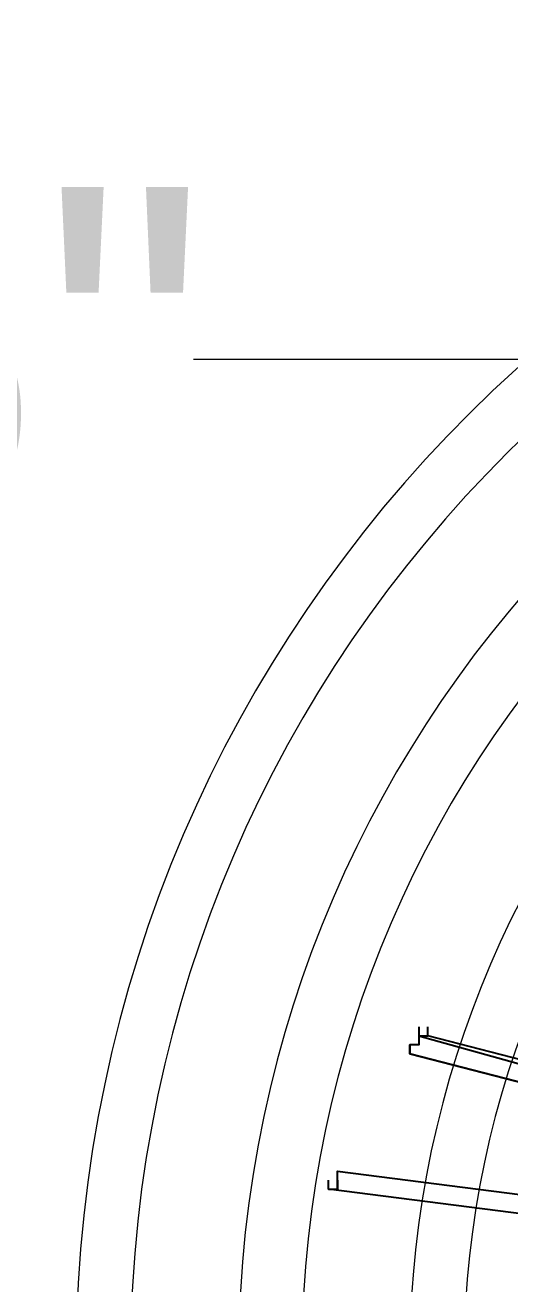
# Model space of a CAD drawing. Header units: inches. Extents: x 3324238 to 135265466, y -1036581 to 20094598.
# Drawn here: x 3353758.8 to 3353763.13, y -519268.47 to -519257.22 of the extents above; entities that cross this region are included whole.
import ezdxf

# ---------------------------------------------------------------- set-up
doc = ezdxf.new("R2010")
doc.units = ezdxf.units.IN
doc.header["$MEASUREMENT"] = 0
doc.layers.add('PDF_Geometry', color=7, linetype='Continuous')
doc.layers.add('PDF_Text', color=1, linetype='Continuous')
doc.styles.add('PDF Arial', font='arial.ttf')

msp = doc.modelspace()

# ---------------------------------------------------------------- linework, layer by layer
at = {"layer": 'PDF_Geometry', "color": 152, "lineweight": 13, "true_color": 0x006edd}
msp.add_lwpolyline([(3353771.259, -519260.212), (3353760.301, -519260.212)], dxfattribs=at)
at = {"layer": 'PDF_Geometry', "lineweight": 25}
for points in [[(3353762.315, -519266.174), (3353762.315, -519266.255), (3353762.315, -519266.335), (3353762.235, -519266.335), (3353762.235, -519266.416), (3353762.235, -519266.335)], [(3353762.315, -519266.255), (3353762.396, -519266.255), (3353762.396, -519266.174)], [(3353762.315, -519266.255), (3353765.216, -519267.061)], [(3353765.216, -519266.98), (3353762.396, -519266.255)], [(3353762.235, -519266.416), (3353762.235, -519266.335)], [(3353765.135, -519267.141), (3353765.135, -519267.222), (3353765.135, -519267.141), (3353765.135, -519267.061), (3353765.135, -519267.141), (3353765.135, -519267.061), (3353765.135, -519267.141), (3353765.135, -519267.061), (3353765.135, -519267.141), (3353765.055, -519267.141), (3353765.055, -519267.222), (3353765.055, -519267.302), (3353764.974, -519267.302), (3353765.055, -519267.222), (3353765.055, -519267.141), (3353762.235, -519266.416)], [(3353762.235, -519266.416), (3353765.055, -519267.141)], [(3353761.59, -519267.544), (3353761.59, -519267.625), (3353761.59, -519267.544), (3353761.59, -519267.463), (3353764.732, -519267.866), (3353764.732, -519267.786), (3353764.732, -519267.866), (3353764.732, -519267.947), (3353764.732, -519267.866), (3353764.732, -519267.786), (3353764.732, -519267.866), (3353764.732, -519267.786), (3353764.732, -519267.866), (3353764.732, -519267.947), (3353764.732, -519268.027), (3353764.732, -519267.947)], [(3353761.59, -519267.463), (3353764.732, -519267.866), (3353764.732, -519267.786), (3353764.813, -519267.705), (3353764.893, -519267.786), (3353764.893, -519267.866), (3353764.893, -519267.786), (3353764.893, -519267.866), (3353764.893, -519267.786), (3353764.893, -519267.866), (3353764.893, -519267.786), (3353764.813, -519267.786), (3353764.813, -519267.705), (3353764.732, -519267.786), (3353764.813, -519267.866), (3353764.813, -519267.786), (3353764.813, -519267.866), (3353764.813, -519267.786)], [(3353761.509, -519267.625), (3353761.509, -519267.544)], [(3353761.509, -519267.625), (3353761.509, -519267.544)], [(3353761.509, -519267.625), (3353761.509, -519267.544)], [(3353764.652, -519268.108), (3353764.652, -519268.027), (3353761.509, -519267.625)], [(3353764.813, -519268.027), (3353764.813, -519268.108), (3353764.732, -519268.027), (3353764.732, -519267.947), (3353764.732, -519268.027), (3353764.652, -519268.027), (3353761.509, -519267.625), (3353761.59, -519267.625)]]:
    msp.add_lwpolyline(points, dxfattribs=at)
at = {"layer": 'PDF_Geometry', "color": 32, "lineweight": 13, "true_color": 0xdd6e00}
for centre, radius, start, end in [((3353771.178, -519269.148), 11.925, 0.35, 179.65), ((3353771.178, -519269.154), 11.441, 0.3963, 179.6037), ((3353771.178, -519269.156), 10.475, 0.4424, 179.5576), ((3353771.178, -519269.156), 9.911, 0.4677, 179.5323), ((3353771.178, -519269.143), 8.944, 0.4357, 179.5643), ((3353771.178, -519269.15), 8.46, 0.5059, 179.4941)]:
    msp.add_arc(centre, radius, start, end, dxfattribs=at)

# ---------------------------------------------------------------- texts
at = {"layer": 'PDF_Text', "lineweight": 30, "insert": (3353752.09, -519261.711), "char_height": 2.9991, "attachment_point": 7, "style": 'PDF Arial'}
msp.add_mtext('2\'-6"', dxfattribs=at)

doc.saveas('drawing.dxf')
